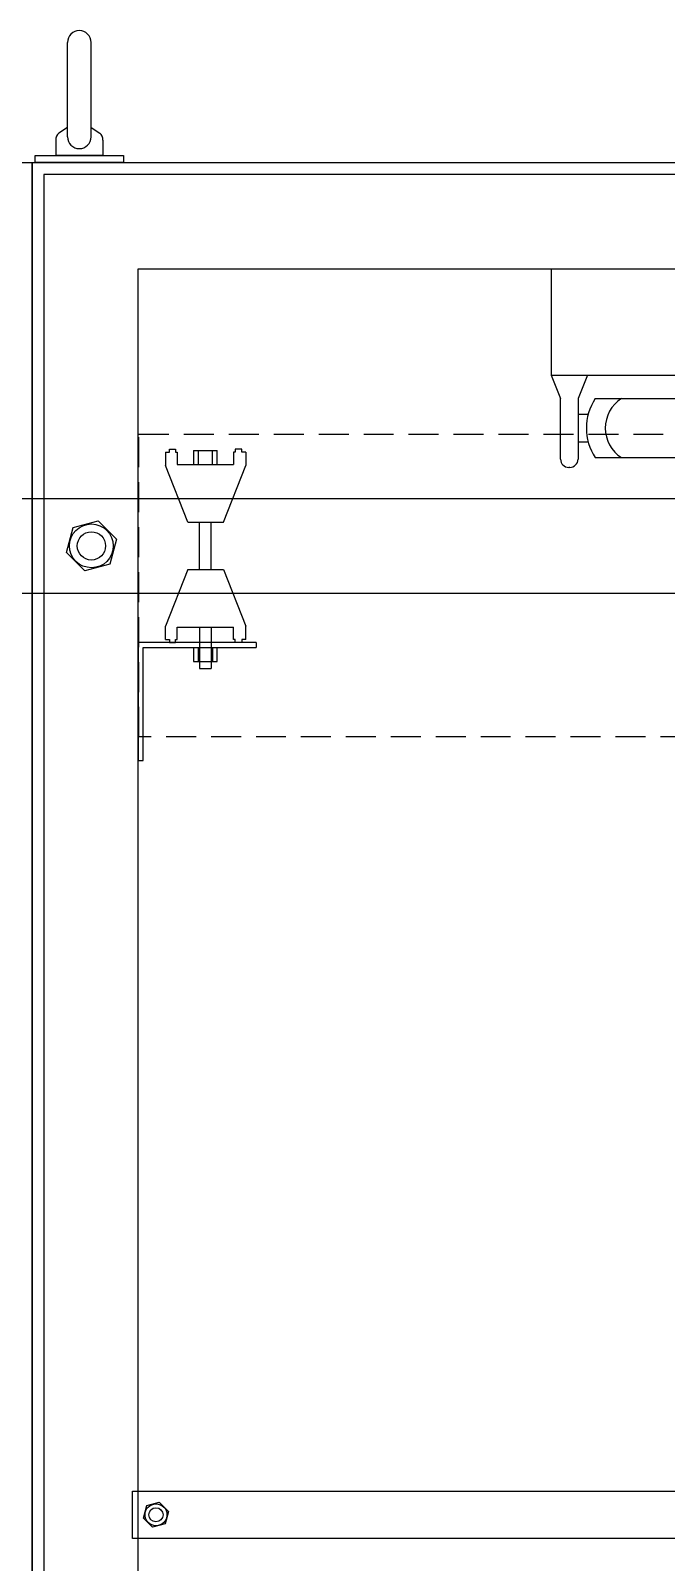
# Model space of a CAD drawing. Header units: millimetres. Extents: x 14879 to 38758, y -20740 to 1136.
# Drawn here: x 36516 to 36786, y -6496 to -5847 of the extents above; entities that cross this region are included whole.
import ezdxf

# ---------------------------------------------------------------- set-up
doc = ezdxf.new("R2010")
doc.units = ezdxf.units.MM
doc.linetypes.add('DASHED', pattern=[19.05, 12.7, -6.35])

msp = doc.modelspace()

# ---------------------------------------------------------------- linework, layer by layer
for p, q in [((36532.11, -5892.42), (36532.11, -5852.42)), ((36542.11, -5892.42), (36542.11, -5852.42)), ((36532.11, -5888.44), (36528.37, -5890.86)), ((36542.11, -5888.44), (36545.86, -5890.86)), ((36527.11, -5893.77), (36527.11, -5900.34)), ((36547.11, -5893.77), (36547.11, -5900.34)), ((35717.11, -5903.36), (36517.11, -5903.36)), ((35717.11, -5903.36), (36517.11, -5903.36)), ((36517.11, -5903.36), (36517.11, -7858.36)), ((36517.11, -7903.36), (36517.11, -5903.36)), ((36517.11, -7903.36), (36517.11, -5903.36)), ((36517.11, -5903.36), (36517.11, -7858.36)), ((36517.11, -5903.36), (37317.11, -5903.36)), ((36517.11, -7903.36), (36517.11, -5903.36)), ((36517.11, -5903.36), (37317.11, -5903.36)), ((36517.11, -5903.36), (36517.11, -7858.36)), ((36547.11, -5900.34), (36527.11, -5900.34)), ((36547.11, -5900.34), (36527.11, -5900.34)), ((36527.11, -5900.34), (36547.11, -5900.34)), ((36527.11, -5900.34), (36547.11, -5900.34)), ((37312.11, -5908.36), (36522.11, -5908.36)), ((36522.11, -5908.36), (36522.11, -7898.36)), ((36562.11, -5948.36), (37272.11, -5948.36)), ((36562.11, -7858.36), (36562.11, -5948.36)), ((36737.11, -5948.36), (36737.11, -5993.36)), ((36737.11, -5948.36), (37097.11, -5948.36)), ((36737.11, -5993.36), (37097.11, -5993.36)), ((36737.11, -5993.36), (36741.12, -6003.36)), ((36752.53, -5993.36), (36748.52, -6003.36)), ((36741.12, -6029), (36741.12, -6003.36)), ((36748.52, -6003.36), (36748.52, -6029)), ((36755.81, -6003.36), (36917.11, -6003.36)), ((36748.52, -6009.99), (36752.84, -6009.99)), ((36748.52, -6021.73), (36752.84, -6021.73)), ((36755.81, -6028.36), (36917.11, -6028.36)), ((36745.02, -6032.5), (36744.62, -6032.5)), ((36517.11, -6045.75), (35717.11, -6045.75)), ((36517.11, -6085.75), (36517.11, -6045.75)), ((36517.11, -6045.75), (36517.11, -6085.75)), ((36517.11, -6085.75), (36517.11, -6045.75)), ((37317.11, -6045.75), (36517.11, -6045.75)), ((36517.11, -6045.75), (36517.11, -6085.75)), ((35717.11, -6085.75), (36517.11, -6085.75)), ((36517.11, -6085.75), (37317.11, -6085.75)), ((36559.6, -6466.31), (37284.69, -6466.31)), ((36559.6, -6486.31), (36559.6, -6466.31)), ((37284.69, -6486.31), (36559.6, -6486.31))]:
    msp.add_line(p, q)
at = {"color": 3}
for p, q in [((36573.67, -6026.07), (36573.67, -6031.67)), ((36573.67, -6026.07), (36575.28, -6026.07)), ((36575.28, -6024.75), (36577.88, -6024.75)), ((36575.28, -6026.07), (36575.28, -6024.75)), ((36577.88, -6024.75), (36577.88, -6026.07)), ((36577.88, -6026.07), (36578.64, -6026.07)), ((36578.64, -6026.07), (36578.64, -6031.33)), ((36585.54, -6025.33), (36585.54, -6031.33)), ((36585.54, -6025.33), (36595.54, -6025.33)), ((36587.54, -6025.33), (36587.54, -6031.33)), ((36593.54, -6031.33), (36593.54, -6025.33)), ((36595.54, -6031.33), (36595.54, -6025.33)), ((36603.2, -6026.07), (36602.44, -6026.07)), ((36602.44, -6026.07), (36602.44, -6031.33)), ((36603.2, -6024.75), (36603.2, -6026.07)), ((36606.06, -6024.75), (36603.2, -6024.75)), ((36606.06, -6026.07), (36606.06, -6024.75)), ((36607.67, -6026.07), (36606.06, -6026.07)), ((36607.67, -6026.07), (36607.67, -6031.67)), ((36607.67, -6026.07), (36607.67, -6031.67)), ((36583.17, -6055.75), (36573.67, -6031.67)), ((36578.64, -6031.33), (36602.44, -6031.33)), ((36598.17, -6055.75), (36607.67, -6031.67)), ((36583.17, -6055.75), (36598.17, -6055.75)), ((36588.04, -6075.75), (36588.04, -6055.75)), ((36593.04, -6075.75), (36593.04, -6055.75)), ((36583.17, -6075.75), (36573.67, -6099.82)), ((36583.17, -6075.75), (36598.17, -6075.75)), ((36598.17, -6075.75), (36607.67, -6099.82)), ((36573.67, -6105.42), (36573.67, -6099.82)), ((36578.64, -6105.42), (36578.64, -6100.16)), ((36578.64, -6100.16), (36602.44, -6100.16)), ((36588.04, -6100.16), (36588.04, -6117.75)), ((36593.04, -6100.16), (36593.04, -6117.75)), ((36602.44, -6105.42), (36602.44, -6100.16)), ((36607.67, -6105.42), (36607.67, -6099.82)), ((36607.67, -6105.42), (36607.67, -6099.82)), ((36612.11, -6106.75), (36562.11, -6106.75)), ((36562.11, -6106.75), (36562.11, -6156.75)), ((36573.67, -6105.42), (36575.28, -6105.42)), ((36575.28, -6105.42), (36575.28, -6106.75)), ((36575.28, -6106.75), (36577.88, -6106.75)), ((36577.88, -6106.75), (36577.88, -6105.42)), ((36577.88, -6105.42), (36578.64, -6105.42)), ((36603.2, -6105.42), (36602.44, -6105.42)), ((36603.2, -6106.75), (36603.2, -6105.42)), ((36606.06, -6106.75), (36603.2, -6106.75)), ((36606.06, -6105.42), (36606.06, -6106.75)), ((36607.67, -6105.42), (36606.06, -6105.42)), ((36612.11, -6106.75), (36612.11, -6108.75)), ((36564.11, -6156.75), (36564.11, -6108.75)), ((36564.11, -6108.75), (36612.11, -6108.75)), ((36585.54, -6108.75), (36585.54, -6114.75)), ((36587.54, -6108.75), (36587.54, -6114.75)), ((36593.54, -6108.75), (36593.54, -6114.75)), ((36595.54, -6114.75), (36595.54, -6108.75)), ((36585.54, -6114.75), (36595.54, -6114.75)), ((36588.04, -6117.75), (36593.04, -6117.75)), ((36562.11, -6156.75), (36564.11, -6156.75))]:
    msp.add_line(p, q, dxfattribs=at)
msp.add_lwpolyline([(36518.4, -5900.34), (36555.83, -5900.34), (36555.83, -5903.36), (36518.4, -5903.36)], close=True)
at = {"color": 1, "linetype": 'DASHED'}
msp.add_lwpolyline([(36562.41, -6018.36), (37272.41, -6018.36), (37272.41, -6146.72), (36562.41, -6146.72)], close=True, dxfattribs=at)
at = {"color": 4}
for points in [[(36552.87, -6062.9), (36550.03, -6073.52), (36539.4, -6076.37), (36531.62, -6068.59), (36534.47, -6057.97), (36545.1, -6055.12)], [(36574.91, -6474.88), (36573.49, -6480.19), (36568.17, -6481.62), (36564.29, -6477.73), (36565.71, -6472.42), (36571.02, -6470.99)]]:
    msp.add_lwpolyline(points, close=True, dxfattribs=at)
for centre, radius in [((36542.25, -6065.75), 9.28), ((36542.25, -6065.75), 6), ((36569.6, -6476.31), 4.64), ((36569.6, -6476.31), 3)]:
    msp.add_circle(centre, radius, dxfattribs=at)
for centre, radius, start, end in [((36537.11, -5852.42), 5, 0, 180), ((36531.11, -5893.77), 4, 133.28833, 180), ((36531.11, -5893.77), 4, 133.28833, 180), ((36537.11, -5892.42), 5, 180, 0), ((36543.11, -5893.77), 4, 0, 46.71167), ((36774.84, -6015.86), 22.77, 146.69978, 213.30022), ((36774.84, -6015.86), 14.77, 122.17256, 237.82744), ((36744.62, -6029), 3.5, 180, 270), ((36745.02, -6029), 3.5, 270, 0)]:
    msp.add_arc(centre, radius, start, end)

doc.saveas('drawing.dxf')
